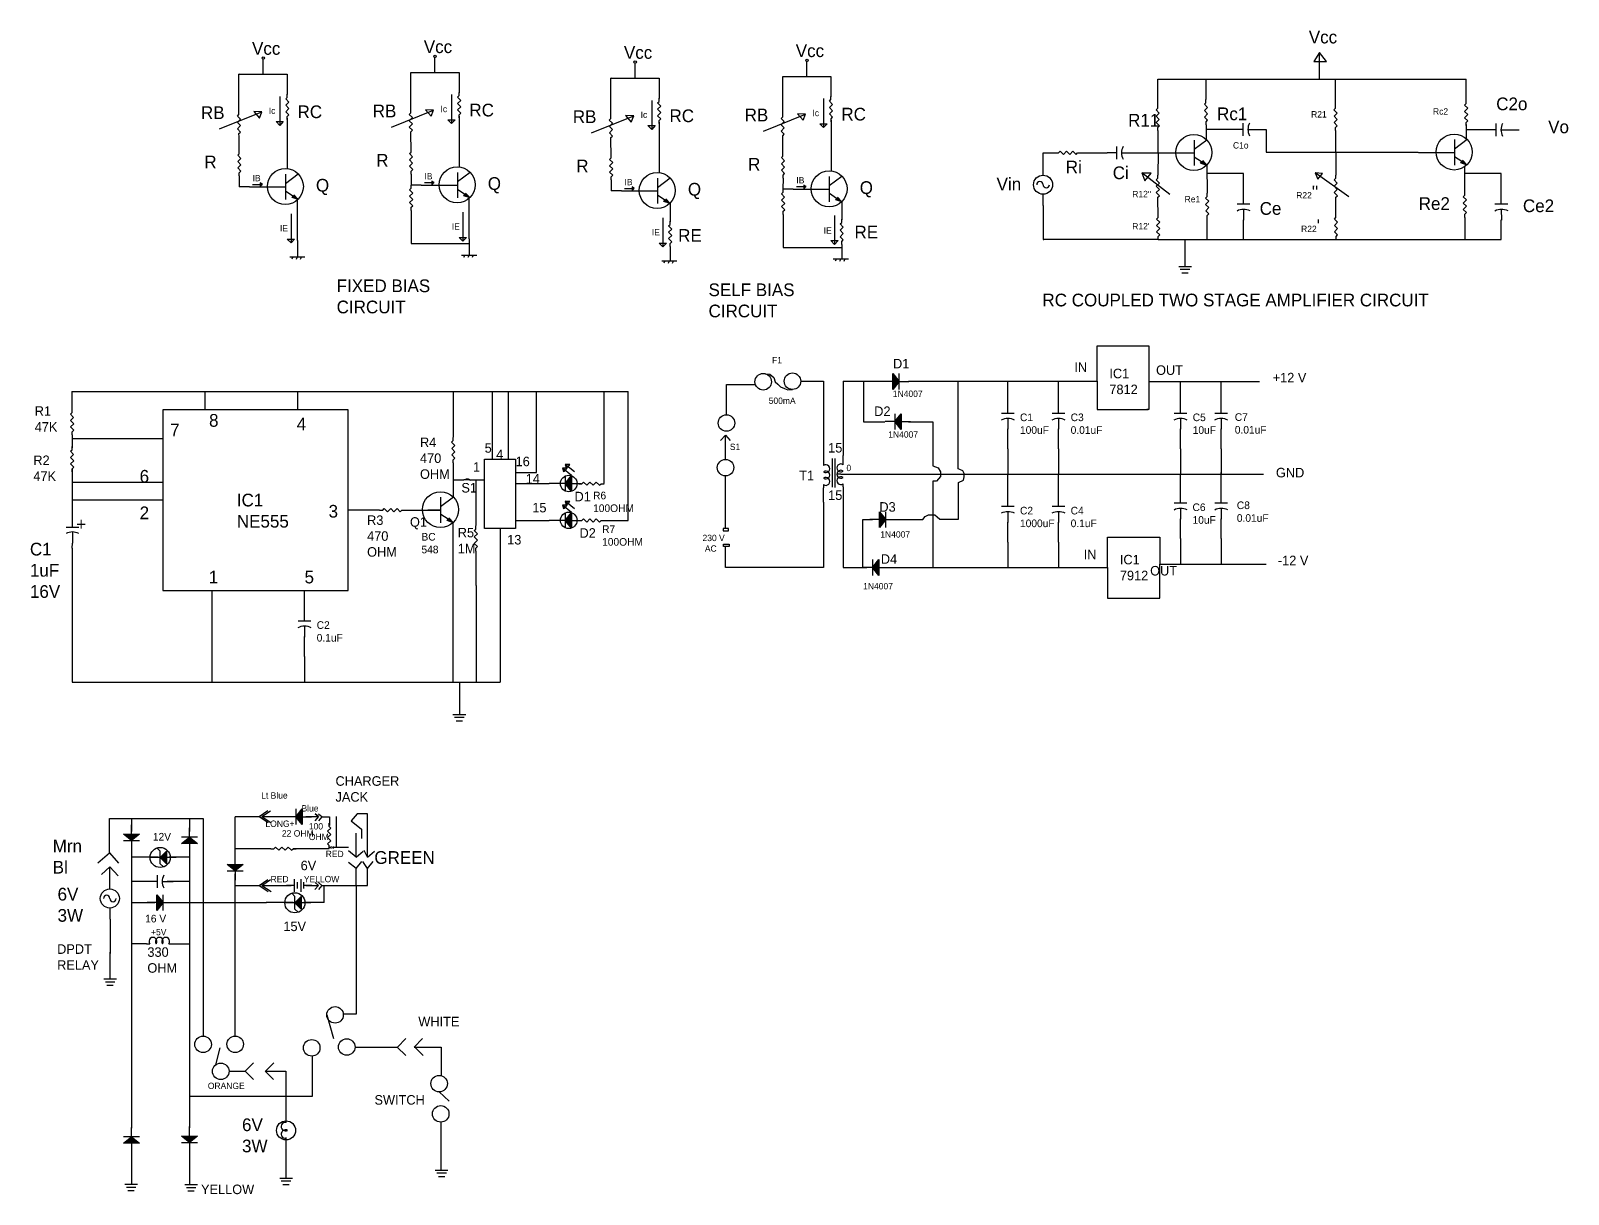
# Model space of a CAD drawing. Header units: inches. Extents: x 70.5 to 114.4, y 6.6 to 26.1.
# Drawn here: x 90.17 to 114.35, y 7.17 to 25.48 of the extents above; entities that cross this region are included whole.
import ezdxf

# ---------------------------------------------------------------- set-up
doc = ezdxf.new("R2010")
doc.units = ezdxf.units.IN
doc.header["$MEASUREMENT"] = 0

# ---------------------------------------------------------------- blocks, each defined once
blk = doc.blocks.new('Resistor')
at = {"color": 7}
blk.add_lwpolyline([(0, 0), (0.05, 0), (0.075, 0.025), (0.125, -0.025), (0.175, 0.025), (0.225, -0.025), (0.275, 0.025), (0.325, -0.025), (0.35, 0), (0.4, 0)], dxfattribs=at)
blk = doc.blocks.new('Capacitor')
at = {"color": 7}
for p, q in [((0.15, 0), (0, 0)), ((0.15, -0.1), (0.15, 0.1)), ((0.225, 0), (0.4, 0))]:
    blk.add_line(p, q, dxfattribs=at)
blk.add_arc((0.4375, 0), 0.2125, 151.9275, 208.0725, dxfattribs=at)
blk = doc.blocks.new('Transistor - NPN')
at = {"color": 7}
for p, q in [((0, 0), (0.199999, 0)), ((0.199999, 0.2), (0.199999, -0.2)), ((0.399999, 0.2), (0.199999, 0.05)), ((0.316132, -0.145536), (0.201153, -0.069033)), ((0.302516, -0.166503), (0.316132, -0.145536)), ((0.399999, -0.2), (0.302516, -0.166503)), ((0.329748, -0.124569), (0.399999, -0.2))]:
    blk.add_line(p, q, dxfattribs=at)
blk.add_solid([(0.302516, -0.166503), (0.399999, -0.2), (0.329748, -0.124569)], dxfattribs=at)
blk = doc.blocks.new('Ground')
at = {"color": 7}
for p, q in [((-0.1, 0), (0.1, 0)), ((0.075, -0.05), (-0.075, -0.05)), ((-0.05, -0.1), (0.05, -0.1))]:
    blk.add_line(p, q, dxfattribs=at)
blk = doc.blocks.new('Diode')
at = {"color": 7}
for p, q in [((0.15, 0), (0, 0)), ((0.15, 0.125), (0.25, 0)), ((0.15, -0.125), (0.15, 0.125)), ((0.25, 0), (0.15, -0.125)), ((0.25, -0.125), (0.25, 0.125)), ((0.25, 0), (0.4, 0))]:
    blk.add_line(p, q, dxfattribs=at)
blk.add_solid([(0.15, -0.125), (0.25, 0), (0.15, 0.125)], dxfattribs=at)
blk = doc.blocks.new('Inductor')
at = {"color": 7}
for p, q in [((0, 0), (0.05, 0)), ((0.35, 0), (0.4, 0))]:
    blk.add_line(p, q, dxfattribs=at)
for centre in [(0.1, 0.0375), (0.2, 0.0375), (0.3, 0.0375)]:
    blk.add_arc(centre, 0.0625, 323.1301, 216.8699, dxfattribs=at)
blk = doc.blocks.new('Diode - Zener')
at = {"color": 7}
for p, q in [((0, 0), (0.15, 0)), ((0.15, 0.100001), (0.25, 0)), ((0.15, 0), (0.15, 0.100001)), ((0.25, 0), (0.15, -0.099999)), ((0.15, -0.099999), (0.15, 0)), ((0.2, 0.150001), (0.25, 0.100001)), ((0.25, 0.100001), (0.25, -0.099999)), ((0.25, 0), (0.4, 0)), ((0.25, -0.099999), (0.3, -0.149999))]:
    blk.add_line(p, q, dxfattribs=at)
blk.add_solid([(0.15, -0.099999), (0.25, 0), (0.15, 0.100001)], dxfattribs=at)
blk = doc.blocks.new('Battery')
at = {"color": 7}
for p, q in [((0, 0), (0.125, 0)), ((0.125, 0.05), (0.125, -0.05)), ((0.175, -0.1), (0.175, 0.1)), ((0.225, 0.05), (0.225, -0.05)), ((0.275, -0.1), (0.275, 0.1)), ((0.275, 0), (0.4, 0))]:
    blk.add_line(p, q, dxfattribs=at)
blk = doc.blocks.new('Lamp - Incandescent')
at = {"color": 7}
for p, q in [((0, 0), (0.075, 0)), ((0.325, 0), (0.4, 0))]:
    blk.add_line(p, q, dxfattribs=at)
blk.add_circle((0.2, 0), 0.15, dxfattribs=at)
for centre, radius, start, end in [((0.141667, 0.008333), 0.067185, 330.2551, 187.125), ((0.258088, 0.009558), 0.067591, 351.8699, 210.75)]:
    blk.add_arc(centre, radius, start, end, dxfattribs=at)

msp = doc.modelspace()

# ---------------------------------------------------------------- linework, layer by layer
for p, q in [((93.821, 24.795), (93.821, 25.029)), ((96.524, 24.821), (96.524, 25.056)), ((99.671, 24.731), (99.671, 24.966)), ((102.374, 24.758), (102.374, 24.993)), ((110.437, 25.137), (110.35, 24.995)), ((110.35, 24.995), (110.546, 24.995)), ((110.437, 24.717), (110.437, 25.137)), ((110.546, 24.995), (110.437, 25.137)), ((110.546, 24.995), (110.546, 24.995)), ((93.44, 24.209), (93.44, 24.795)), ((93.442, 24.795), (93.44, 24.795)), ((93.44, 24.795), (93.44, 24.795)), ((93.442, 24.795), (94.2, 24.795)), ((94.2, 24.795), (94.2, 24.472)), ((96.143, 24.236), (96.143, 24.821)), ((96.145, 24.821), (96.143, 24.821)), ((96.143, 24.821), (96.143, 24.821)), ((96.145, 24.821), (96.902, 24.821)), ((96.902, 24.821), (96.902, 24.498)), ((99.291, 24.146), (99.291, 24.731)), ((99.293, 24.731), (99.291, 24.731)), ((99.291, 24.731), (99.291, 24.731)), ((99.293, 24.731), (100.05, 24.731)), ((100.05, 24.731), (100.05, 24.409)), ((101.993, 24.173), (101.993, 24.758)), ((101.996, 24.758), (101.993, 24.758)), ((101.993, 24.758), (101.993, 24.758)), ((101.996, 24.758), (102.753, 24.758)), ((102.753, 24.758), (102.753, 24.435)), ((107.892, 24.306), (107.892, 24.717)), ((107.892, 24.717), (108.65, 24.717)), ((108.65, 24.717), (108.65, 24.394)), ((108.65, 24.717), (112.225, 24.717)), ((110.691, 24.306), (110.691, 24.717)), ((112.225, 24.717), (112.744, 24.717)), ((112.744, 24.384), (112.744, 24.717)), ((94.082, 24.445), (94.082, 23.989)), ((96.785, 24.472), (96.785, 24.016)), ((93.135, 23.934), (93.8, 24.203)), ((93.8, 24.203), (93.673, 24.206)), ((93.673, 24.206), (93.761, 24.104)), ((93.761, 24.104), (93.8, 24.203)), ((95.838, 23.961), (96.503, 24.229)), ((96.503, 24.229), (96.376, 24.233)), ((96.376, 24.233), (96.463, 24.131)), ((96.463, 24.131), (96.503, 24.229)), ((99.933, 24.382), (99.933, 23.926)), ((102.636, 24.409), (102.636, 23.953)), ((94.082, 23.989), (94.023, 24.049)), ((94.023, 24.049), (94.137, 24.049)), ((94.137, 24.049), (94.082, 23.989)), ((94.201, 24.104), (94.2, 23.307)), ((96.785, 24.016), (96.726, 24.076)), ((96.726, 24.076), (96.84, 24.076)), ((96.84, 24.076), (96.785, 24.016)), ((96.904, 24.131), (96.903, 23.334)), ((98.986, 23.871), (99.65, 24.139)), ((99.65, 24.139), (99.523, 24.143)), ((99.523, 24.143), (99.611, 24.041)), ((99.611, 24.041), (99.65, 24.139)), ((99.933, 23.926), (99.874, 23.986)), ((99.874, 23.986), (99.988, 23.986)), ((99.988, 23.986), (99.933, 23.926)), ((100.051, 24.041), (100.051, 23.244)), ((101.689, 23.897), (102.353, 24.166)), ((102.353, 24.166), (102.226, 24.17)), ((102.226, 24.17), (102.314, 24.068)), ((102.314, 24.068), (102.353, 24.166)), ((102.636, 23.953), (102.576, 24.013)), ((102.576, 24.013), (102.691, 24.013)), ((102.691, 24.013), (102.636, 23.953)), ((102.754, 24.068), (102.754, 23.271)), ((108.652, 23.995), (108.652, 23.828)), ((112.745, 24.001), (112.746, 23.834)), ((93.444, 23.593), (93.441, 23.809)), ((96.147, 23.619), (96.144, 23.836)), ((99.295, 23.529), (99.292, 23.746)), ((101.998, 23.556), (101.994, 23.773)), ((107.892, 23.906), (107.892, 23.556)), ((109.086, 23.925), (108.652, 23.925)), ((108.652, 23.828), (108.652, 23.771)), ((109.486, 23.925), (109.598, 23.925)), ((109.598, 23.925), (109.598, 23.567)), ((110.691, 23.906), (110.691, 23.556)), ((113.067, 23.918), (112.746, 23.917)), ((112.746, 23.834), (112.746, 23.777)), ((113.467, 23.92), (113.579, 23.92)), ((106.089, 23.554), (106.283, 23.556)), ((106.089, 23.205), (106.089, 23.554)), ((106.683, 23.556), (107.096, 23.556)), ((107.496, 23.556), (107.776, 23.556)), ((107.776, 23.556), (107.898, 23.556)), ((107.898, 23.556), (107.893, 23.206)), ((107.898, 23.556), (108.465, 23.556)), ((109.598, 23.567), (111.987, 23.567)), ((110.696, 23.556), (110.692, 23.206)), ((111.992, 23.562), (112.559, 23.562)), ((96.148, 23.219), (96.148, 23.047)), ((108.081, 22.902), (107.644, 23.244)), ((107.644, 23.244), (107.692, 23.116)), ((107.787, 23.234), (107.657, 23.234)), ((107.692, 23.116), (107.787, 23.234)), ((108.665, 23.358), (108.671, 22.919)), ((109.241, 23.231), (108.667, 23.231)), ((109.241, 22.896), (109.241, 23.231)), ((110.899, 22.864), (110.367, 23.241)), ((110.367, 23.241), (110.409, 23.141)), ((110.483, 23.232), (110.367, 23.241)), ((110.409, 23.141), (110.483, 23.232)), ((112.722, 22.94), (112.722, 23.35)), ((113.297, 23.231), (112.722, 23.231)), ((113.297, 22.896), (113.297, 23.231)), ((93.446, 23.193), (93.445, 23.02)), ((93.532, 23.019), (93.445, 23.02)), ((93.606, 23.019), (93.458, 23.019)), ((93.606, 23.019), (94.173, 23.019)), ((93.655, 23.06), (93.808, 23.06)), ((93.808, 23.06), (93.773, 23.085)), ((93.773, 23.085), (93.773, 23.019)), ((93.773, 23.019), (93.804, 23.063)), ((96.235, 23.046), (96.148, 23.047)), ((96.309, 23.046), (96.161, 23.046)), ((96.309, 23.046), (96.876, 23.046)), ((96.358, 23.087), (96.511, 23.087)), ((96.511, 23.087), (96.476, 23.112)), ((96.476, 23.112), (96.476, 23.046)), ((96.476, 23.046), (96.507, 23.09)), ((99.296, 23.129), (99.295, 22.957)), ((99.505, 22.997), (99.659, 22.997)), ((99.659, 22.997), (99.624, 23.022)), ((99.624, 23.022), (99.624, 22.956)), ((99.624, 22.956), (99.655, 23)), ((101.999, 23.156), (101.998, 22.984)), ((102.085, 22.983), (101.998, 22.984)), ((102.159, 22.983), (102.011, 22.983)), ((102.159, 22.983), (102.726, 22.983)), ((102.208, 23.024), (102.361, 23.024)), ((102.361, 23.024), (102.326, 23.049)), ((102.326, 23.049), (102.326, 22.983)), ((102.326, 22.983), (102.358, 23.026)), ((94.36, 22.276), (94.36, 22.843)), ((97.063, 22.302), (97.063, 22.87)), ((99.382, 22.956), (99.295, 22.957)), ((99.456, 22.956), (99.308, 22.956)), ((99.456, 22.956), (100.023, 22.956)), ((100.223, 22.758), (100.223, 22.472)), ((102.922, 22.789), (102.922, 22.503)), ((106.093, 22.73), (106.093, 22.905)), ((107.898, 22.59), (107.894, 22.806)), ((110.696, 22.59), (110.693, 22.806)), ((94.259, 22.595), (94.259, 22.139)), ((96.15, 22.649), (96.15, 22.132)), ((96.962, 22.622), (96.962, 22.166)), ((100.109, 22.532), (100.109, 22.076)), ((102, 22.586), (102, 22.069)), ((102.81, 22.572), (102.81, 22.115)), ((106.093, 22.73), (106.093, 22.19)), ((108.672, 22.19), (108.672, 22.52)), ((109.241, 22.19), (109.241, 22.503)), ((112.722, 22.54), (112.722, 22.19)), ((113.297, 22.19), (113.297, 22.503)), ((94.36, 22.176), (94.36, 22.309)), ((97.062, 22.203), (97.063, 22.336)), ((94.259, 22.139), (94.2, 22.199)), ((94.2, 22.199), (94.314, 22.199)), ((94.314, 22.199), (94.259, 22.139)), ((94.36, 22.178), (94.36, 21.921)), ((96.15, 22.132), (97.063, 22.132)), ((96.962, 22.166), (96.902, 22.226)), ((96.902, 22.226), (97.017, 22.226)), ((97.017, 22.226), (96.962, 22.166)), ((97.063, 22.205), (97.063, 21.948)), ((100.109, 22.076), (100.05, 22.136)), ((100.05, 22.136), (100.164, 22.136)), ((100.164, 22.136), (100.109, 22.076)), ((100.223, 22.081), (100.223, 21.858)), ((102, 22.069), (102.913, 22.069)), ((102.81, 22.115), (102.751, 22.176)), ((102.751, 22.176), (102.865, 22.176)), ((102.865, 22.176), (102.81, 22.115)), ((102.922, 22.112), (102.922, 21.889)), ((106.093, 22.19), (106.103, 22.19)), ((107.899, 22.19), (106.103, 22.19)), ((107.899, 22.19), (108.672, 22.19)), ((108.322, 21.768), (108.322, 22.19)), ((108.672, 22.19), (109.241, 22.19)), ((109.241, 22.19), (112.768, 22.19)), ((112.768, 22.19), (113.297, 22.19)), ((94.24, 21.921), (94.478, 21.921)), ((94.29, 21.921), (94.272, 21.881)), ((94.358, 21.92), (94.34, 21.88)), ((94.424, 21.92), (94.405, 21.88)), ((96.943, 21.948), (97.181, 21.948)), ((96.993, 21.948), (96.974, 21.908)), ((97.061, 21.946), (97.042, 21.907)), ((97.126, 21.946), (97.108, 21.907)), ((100.09, 21.858), (100.329, 21.858)), ((100.141, 21.858), (100.122, 21.818)), ((100.208, 21.857), (100.19, 21.817)), ((100.274, 21.857), (100.255, 21.817)), ((102.789, 21.889), (103.028, 21.889)), ((102.839, 21.889), (102.821, 21.849)), ((102.907, 21.887), (102.889, 21.848)), ((102.973, 21.887), (102.954, 21.848)), ((106.939, 19.962), (106.939, 20.517)), ((106.939, 20.517), (107.755, 20.517)), ((107.755, 20.517), (107.755, 19.958)), ((101.718, 20.081), (101.793, 20.074)), ((101.793, 20.074), (101.822, 20.049)), ((101.109, 19.434), (101.109, 19.912)), ((101.109, 19.912), (101.557, 19.912)), ((101.822, 20.049), (101.852, 20.022)), ((101.852, 20.022), (101.875, 19.954)), ((101.875, 19.954), (101.916, 19.915)), ((101.916, 19.915), (101.958, 19.875)), ((101.958, 19.875), (102.02, 19.849)), ((102.02, 19.849), (102.075, 19.826)), ((102.075, 19.826), (102.147, 19.832)), ((102.277, 19.962), (102.635, 19.962)), ((102.635, 19.962), (102.635, 18.68)), ((102.945, 19.962), (102.945, 18.794)), ((102.945, 19.962), (103.587, 19.962)), ((103.266, 19.959), (103.266, 19.325)), ((103.974, 19.962), (106.939, 19.962)), ((104.751, 18.584), (104.751, 19.962)), ((105.536, 19.941), (105.536, 19.962)), ((105.536, 19.606), (105.536, 19.941)), ((106.333, 19.941), (106.333, 19.962)), ((106.333, 19.606), (106.333, 19.941)), ((106.939, 19.962), (106.939, 19.516)), ((107.755, 19.958), (109.495, 19.958)), ((107.755, 19.958), (107.755, 19.516)), ((108.253, 19.941), (108.253, 19.958)), ((108.253, 19.606), (108.253, 19.941)), ((108.889, 19.941), (108.889, 19.958)), ((108.889, 19.606), (108.889, 19.941)), ((90.813, 19.802), (99.564, 19.802)), ((90.813, 19.802), (90.813, 19.51)), ((92.907, 19.513), (92.907, 19.802)), ((94.366, 19.513), (94.366, 19.802)), ((96.813, 19.105), (96.813, 19.802)), ((97.431, 18.736), (97.431, 19.802)), ((97.682, 18.736), (97.682, 19.802)), ((98.12, 18.528), (98.12, 19.802)), ((99.186, 18.351), (99.186, 19.802)), ((99.564, 17.77), (99.564, 19.802)), ((92.241, 19.513), (92.241, 16.669)), ((93.573, 19.513), (92.241, 19.513)), ((95.159, 19.513), (93.573, 19.513)), ((95.159, 16.669), (95.159, 19.513)), ((106.939, 19.516), (107.742, 19.516)), ((107.742, 19.516), (107.72, 19.516)), ((107.755, 19.516), (107.742, 19.516)), ((90.816, 19.118), (90.816, 18.915)), ((101.016, 19.028), (101.094, 19.115)), ((101.094, 18.732), (101.094, 19.115)), ((101.094, 19.115), (101.169, 19.028)), ((103.266, 19.325), (103.601, 19.325)), ((103.97, 19.325), (104.355, 19.325)), ((104.355, 19.325), (104.355, 18.631)), ((105.536, 18.899), (105.536, 19.213)), ((106.332, 18.899), (106.332, 19.213)), ((108.252, 18.899), (108.252, 19.213)), ((108.889, 18.899), (108.889, 19.213)), ((92.241, 19.056), (90.816, 19.056)), ((96.811, 19.052), (96.813, 19.105)), ((105.536, 18.899), (105.536, 18.498)), ((106.332, 18.899), (106.332, 18.498)), ((108.252, 18.899), (108.252, 18.498)), ((108.889, 18.899), (108.889, 18.498)), ((96.813, 18.136), (96.813, 18.68)), ((97.305, 18.408), (97.305, 18.736)), ((97.305, 18.736), (97.792, 18.736)), ((97.792, 18.736), (97.792, 17.643)), ((98.719, 18.535), (98.573, 18.652)), ((98.573, 18.652), (98.619, 18.615)), ((98.647, 18.652), (98.573, 18.652)), ((98.573, 18.652), (98.589, 18.598)), ((98.619, 18.615), (98.647, 18.652)), ((102.771, 18.747), (102.771, 18.293)), ((102.812, 18.744), (102.812, 18.289)), ((102.945, 18.698), (102.945, 18.794)), ((104.355, 18.631), (104.44, 18.599)), ((90.816, 18.586), (90.816, 17.807)), ((96.813, 18.408), (96.979, 18.408)), ((96.977, 18.406), (96.977, 18.408)), ((96.979, 18.406), (96.977, 18.406)), ((96.979, 18.408), (96.979, 18.406)), ((96.98, 18.415), (97.073, 18.415)), ((97.012, 18.415), (97.012, 18.425)), ((97.012, 18.425), (97.052, 18.425)), ((97.052, 18.425), (97.052, 18.415)), ((97.072, 18.408), (97.305, 18.408)), ((97.072, 18.408), (97.072, 18.408)), ((97.072, 18.408), (97.072, 18.406)), ((97.072, 18.406), (97.075, 18.406)), ((97.075, 18.406), (97.075, 18.408)), ((97.169, 17.714), (97.169, 18.41)), ((97.305, 17.643), (97.305, 18.408)), ((97.792, 18.528), (98.12, 18.528)), ((98.673, 18.477), (98.527, 18.593)), ((98.527, 18.593), (98.573, 18.557)), ((98.601, 18.593), (98.527, 18.593)), ((98.527, 18.593), (98.543, 18.54)), ((98.543, 18.54), (98.573, 18.557)), ((98.573, 18.557), (98.601, 18.593)), ((98.589, 18.598), (98.619, 18.615)), ((101.094, 17.645), (101.094, 18.472)), ((102.908, 18.498), (102.845, 18.498)), ((102.908, 18.498), (109.558, 18.498)), ((104.415, 18.389), (104.357, 18.389)), ((104.357, 18.389), (104.357, 17.03)), ((104.476, 18.461), (104.415, 18.389)), ((104.44, 18.599), (104.476, 18.537)), ((104.476, 18.537), (104.476, 18.537)), ((104.476, 18.537), (104.476, 18.461)), ((104.78, 18.572), (104.751, 18.584)), ((104.761, 18.367), (104.835, 18.404)), ((104.826, 18.552), (104.78, 18.572)), ((104.85, 18.508), (104.826, 18.552)), ((104.835, 18.404), (104.85, 18.46)), ((104.85, 18.46), (104.85, 18.508)), ((105.536, 18.474), (105.536, 18.498)), ((105.536, 18.139), (105.536, 18.474)), ((106.333, 18.474), (106.333, 18.498)), ((106.333, 18.139), (106.333, 18.474)), ((108.25, 18.191), (108.25, 18.498)), ((108.889, 18.191), (108.889, 18.527)), ((92.241, 18.366), (90.816, 18.366)), ((97.792, 18.351), (98.319, 18.351)), ((98.423, 18.352), (98.319, 18.351)), ((102.635, 18.057), (102.635, 18.286)), ((102.945, 18.298), (102.945, 17.03)), ((104.761, 17.791), (104.761, 18.367)), ((92.241, 18.091), (90.816, 18.091)), ((95.652, 17.932), (95.159, 17.932)), ((96.046, 17.935), (96.613, 17.935)), ((98.673, 17.898), (98.527, 18.014)), ((98.527, 18.014), (98.573, 17.977)), ((98.601, 18.014), (98.527, 18.014)), ((98.527, 18.014), (98.543, 17.961)), ((98.543, 17.961), (98.573, 17.977)), ((98.719, 17.956), (98.573, 18.073)), ((98.573, 18.073), (98.619, 18.036)), ((98.647, 18.072), (98.573, 18.072)), ((98.573, 18.072), (98.589, 18.019)), ((98.573, 17.977), (98.601, 18.014)), ((98.589, 18.019), (98.619, 18.036)), ((98.619, 18.036), (98.647, 18.072)), ((102.635, 18.057), (102.635, 17.03)), ((96.807, 17.739), (96.807, 15.229)), ((97.167, 17.661), (97.169, 17.714)), ((97.792, 17.771), (98.319, 17.771)), ((98.423, 17.773), (98.319, 17.771)), ((99.186, 17.77), (99.564, 17.77)), ((103.256, 17.03), (103.256, 17.786)), ((103.256, 17.786), (103.404, 17.786)), ((103.669, 17.786), (104.2, 17.786)), ((104.2, 17.786), (104.234, 17.831)), ((104.234, 17.831), (104.288, 17.862)), ((104.288, 17.862), (104.332, 17.862)), ((104.332, 17.862), (104.384, 17.862)), ((104.384, 17.862), (104.424, 17.828)), ((104.424, 17.828), (104.466, 17.793)), ((104.466, 17.793), (104.761, 17.791)), ((105.536, 17.432), (105.536, 17.746)), ((106.332, 17.432), (106.332, 17.746)), ((108.249, 17.485), (108.249, 17.798)), ((108.889, 17.485), (108.889, 17.798)), ((90.816, 17.333), (90.82, 17.415)), ((97.792, 17.643), (97.305, 17.643)), ((97.548, 17.643), (97.548, 15.229)), ((101.094, 17.645), (101.056, 17.645)), ((101.056, 17.645), (101.056, 17.607)), ((101.056, 17.607), (101.143, 17.607)), ((101.143, 17.645), (101.094, 17.645)), ((101.143, 17.607), (101.143, 17.645)), ((105.536, 17.432), (105.536, 17.03)), ((106.332, 17.432), (106.332, 17.03)), ((107.104, 17.03), (107.104, 17.509)), ((107.104, 17.509), (107.927, 17.509)), ((107.927, 17.509), (107.927, 17.083)), ((108.249, 17.485), (108.249, 17.083)), ((108.889, 17.485), (108.889, 17.083)), ((90.816, 17.333), (90.816, 15.229)), ((97.169, 16.745), (97.169, 17.289)), ((101.064, 17.398), (101.151, 17.398)), ((101.064, 17.361), (101.064, 17.398)), ((101.102, 17.361), (101.064, 17.361)), ((101.094, 17.03), (101.094, 17.361)), ((101.151, 17.36), (101.102, 17.361)), ((101.151, 17.398), (101.151, 17.36)), ((102.635, 17.03), (101.094, 17.03)), ((102.945, 17.03), (103.317, 17.03)), ((103.61, 17.03), (107.104, 17.03)), ((107.104, 17.03), (107.104, 16.548)), ((107.926, 16.548), (107.926, 17.083)), ((107.927, 17.083), (109.042, 17.083)), ((109.042, 17.083), (109.596, 17.083)), ((97.169, 16.745), (97.169, 15.229)), ((92.241, 16.669), (95.159, 16.669)), ((93.012, 16.669), (93.012, 15.229)), ((94.472, 16.337), (94.472, 16.672)), ((107.104, 16.548), (107.926, 16.548)), ((94.472, 15.63), (94.472, 15.944)), ((94.472, 15.63), (94.472, 15.229)), ((90.816, 15.229), (97.548, 15.229)), ((96.907, 15.229), (96.907, 14.719)), ((91.402, 12.541), (91.402, 13.08)), ((91.402, 13.08), (92.876, 13.08)), ((91.75, 13.08), (91.75, 12.877)), ((92.663, 13.082), (92.663, 12.878)), ((92.876, 13.08), (92.876, 9.657)), ((93.381, 13.113), (93.759, 13.113)), ((93.381, 12.435), (93.381, 13.108)), ((93.759, 13.113), (93.895, 13.205)), ((93.759, 13.113), (93.902, 13.017)), ((93.802, 13.111), (93.938, 13.203)), ((93.802, 13.111), (93.945, 13.015)), ((93.802, 13.111), (94.063, 13.111)), ((94.063, 13.111), (94.261, 13.111)), ((94.492, 13.11), (94.69, 13.11)), ((94.69, 13.11), (94.635, 13.046)), ((94.69, 13.11), (94.638, 13.155)), ((94.638, 13.155), (94.69, 13.11)), ((94.744, 13.109), (94.689, 13.045)), ((94.69, 13.155), (94.742, 13.11)), ((94.744, 13.109), (94.862, 13.109)), ((94.862, 13.105), (94.862, 12.971)), ((94.97, 13.111), (94.97, 12.626)), ((95.299, 13.155), (95.207, 13.043)), ((95.463, 13.155), (95.299, 13.155)), ((95.463, 12.471), (95.463, 13.155)), ((95.207, 13.043), (95.367, 12.911)), ((95.286, 12.471), (95.286, 12.851)), ((95.367, 12.911), (95.367, 12.767)), ((91.75, 12.712), (91.75, 8.21)), ((92.663, 12.713), (92.663, 8.212)), ((93.941, 12.606), (93.381, 12.606)), ((94.86, 12.605), (94.291, 12.605)), ((94.882, 12.626), (94.86, 12.626)), ((94.882, 12.626), (94.895, 12.639)), ((94.882, 12.627), (94.897, 12.612)), ((94.912, 12.626), (94.925, 12.639)), ((94.965, 12.626), (94.912, 12.626)), ((94.912, 12.626), (94.927, 12.61)), ((95.161, 12.626), (94.965, 12.626)), ((91.222, 12.383), (91.402, 12.541)), ((91.402, 12.541), (91.545, 12.377)), ((92.172, 12.471), (91.75, 12.471)), ((92.663, 12.471), (92.343, 12.471)), ((95.283, 12.475), (95.163, 12.57)), ((95.285, 12.295), (95.164, 12.39)), ((95.286, 12.471), (95.393, 12.567)), ((95.286, 12.294), (95.372, 12.403)), ((95.463, 12.294), (95.389, 12.406)), ((95.463, 12.471), (95.41, 12.575)), ((95.463, 12.471), (95.57, 12.567)), ((95.463, 12.294), (95.55, 12.403)), ((91.409, 12.32), (91.28, 12.2)), ((91.409, 11.972), (91.409, 12.32)), ((91.409, 12.32), (91.54, 12.18)), ((91.54, 12.18), (91.409, 12.32)), ((93.381, 9.658), (93.381, 12.21)), ((93.759, 12.029), (93.895, 12.122)), ((93.802, 12.028), (93.938, 12.12)), ((95.286, 12.026), (95.286, 12.294)), ((95.463, 12.026), (95.463, 12.294)), ((92.134, 12.09), (91.75, 12.09)), ((92.663, 12.09), (92.312, 12.09)), ((93.381, 12.029), (93.759, 12.029)), ((93.759, 12.029), (93.902, 11.933)), ((93.802, 12.028), (93.945, 11.932)), ((93.802, 12.028), (94.063, 12.028)), ((94.063, 12.028), (94.261, 12.028)), ((94.492, 12.027), (94.69, 12.027)), ((94.69, 12.027), (94.635, 11.963)), ((94.69, 12.027), (94.638, 12.072)), ((94.638, 12.072), (94.69, 12.027)), ((94.744, 12.026), (94.689, 11.962)), ((94.69, 12.072), (94.742, 12.027)), ((94.744, 12.026), (94.862, 12.026)), ((94.782, 11.758), (94.782, 12.026)), ((94.862, 12.026), (95.463, 12.026)), ((95.286, 12.026), (95.286, 10.943)), ((91.413, 11.496), (91.413, 11.672)), ((91.75, 11.76), (92.115, 11.76)), ((92.396, 11.757), (93.874, 11.757)), ((94.291, 11.758), (93.869, 11.758)), ((94.782, 11.758), (94.462, 11.758)), ((91.413, 11.496), (91.413, 10.956)), ((91.414, 10.557), (91.414, 10.979)), ((91.75, 11.121), (91.75, 11.121)), ((91.988, 11.11), (91.75, 11.11)), ((92.344, 11.11), (92.663, 11.11)), ((95.286, 10.943), (95.286, 10.003)), ((94.822, 9.991), (94.925, 9.62)), ((95.286, 10.003), (95.081, 10.003)), ((93.077, 9.207), (93.145, 9.474)), ((95.266, 9.485), (95.933, 9.485)), ((95.931, 9.483), (96.063, 9.353)), ((95.933, 9.485), (96.065, 9.618)), ((96.196, 9.485), (96.328, 9.618)), ((96.196, 9.485), (96.622, 9.485)), ((96.205, 9.483), (96.336, 9.353)), ((96.622, 9.485), (96.622, 9.029)), ((93.537, 9.103), (93.67, 9.237)), ((93.858, 9.103), (93.99, 9.237)), ((94.595, 8.712), (94.595, 9.344)), ((93.284, 9.103), (93.537, 9.103)), ((93.537, 9.103), (93.669, 8.973)), ((93.851, 9.103), (93.983, 8.972)), ((93.858, 9.103), (94.178, 9.103)), ((94.178, 9.103), (94.178, 8.31)), ((92.663, 8.712), (94.595, 8.712)), ((96.589, 8.779), (96.749, 8.634)), ((96.614, 8.303), (96.614, 7.551)), ((94.178, 8.062), (94.178, 7.426)), ((91.75, 7.85), (91.75, 7.324)), ((92.663, 7.852), (92.663, 7.326))]:
    msp.add_line(p, q)
for centre, radius in [((93.822, 25.048), 0.0192), ((96.525, 25.075), 0.0192), ((99.673, 24.985), 0.0192), ((102.376, 25.012), 0.0192), ((108.461, 23.562), 0.283), ((112.555, 23.569), 0.283), ((94.17, 23.026), 0.283), ((96.872, 23.053), 0.283), ((100.02, 22.963), 0.283), ((102.723, 22.99), 0.283), ((101.687, 19.954), 0.13), ((102.147, 19.962), 0.13), ((101.109, 19.304), 0.13), ((101.094, 18.602), 0.13), ((98.628, 18.352), 0.13), ((96.61, 17.941), 0.283), ((98.628, 17.773), 0.13), ((92.201, 12.468), 0.158), ((94.32, 11.755), 0.158), ((94.952, 9.991), 0.13), ((92.876, 9.527), 0.13), ((93.381, 9.528), 0.13), ((94.585, 9.472), 0.13), ((95.136, 9.485), 0.13), ((93.154, 9.103), 0.13), ((96.589, 8.909), 0.13), ((96.614, 8.433), 0.13)]:
    msp.add_circle(centre, radius)
at = {"color": 7}
for centre in [(106.089, 23.055), (91.409, 11.822)]:
    msp.add_circle(centre, 0.15, dxfattribs=at)
for centre, start, end in [((106.039, 23.055), 0, 180), ((106.139, 23.055), 180, 0), ((91.359, 11.822), 0, 180), ((91.459, 11.822), 180, 0)]:
    msp.add_arc(centre, 0.05, start, end, dxfattribs=at)

# ---------------------------------------------------------------- block references
at = {"xscale": -1}
for name, p, rotation in [('Resistor', (94.201, 24.079), 270.1570172129354), ('Resistor', (96.904, 24.106), 270.1570172129354), ('Resistor', (102.754, 24.043), 270.1570172129354), ('Resistor', (93.441, 23.809), 270.1570172129354), ('Resistor', (96.144, 23.836), 270.1570172129354), ('Resistor', (100.051, 24.016), 270.1570172129354), ('Resistor', (107.893, 23.907), 270.1570172129354), ('Resistor', (108.652, 23.995), 270.1570172129354), ('Resistor', (110.691, 23.907), 270.1570172129354), ('Resistor', (112.745, 23.984), 270.1570172129354), ('Resistor', (99.292, 23.746), 270.1570172129354), ('Resistor', (101.994, 23.773), 270.1570172129354), ('Resistor', (93.446, 23.193), 270.1570172129354), ('Resistor', (96.148, 23.219), 270.1570172129354), ('Resistor', (99.296, 23.129), 270.1570172129354), ('Resistor', (101.999, 23.156), 270.1570172129354), ('Resistor', (96.15, 22.649), 270.1570172129354), ('Resistor', (102, 22.586), 270.1570172129354), ('Resistor', (107.894, 22.806), 270.1570172129354), ('Resistor', (110.693, 22.806), 270.1570172129354), ('Resistor', (108.672, 22.519), 270.1570172129354), ('Capacitor', (109.241, 22.896), 90.09450503576174), ('Resistor', (112.723, 22.541), 270.1570172129354), ('Capacitor', (113.297, 22.896), 90.09450503576174), ('Resistor', (102.922, 22.112), 270.1570172129354), ('Resistor', (107.899, 22.19), 270.1570172129354), ('Resistor', (110.697, 22.19), 270.1570172129354), ('Resistor', (100.224, 22.081), 270.1570172129354), ('Capacitor', (105.536, 19.606), 90.09450503576174), ('Capacitor', (106.332, 19.606), 90.09450503576174), ('Capacitor', (108.252, 19.606), 90.09450503576174), ('Capacitor', (108.889, 19.606), 90.09450503576174), ('Resistor', (90.816, 19.118), 270.1570172129354), ('Resistor', (90.816, 18.535), 270.1570172129354), ('Resistor', (96.812, 18.677), 270.1570172129354), ('Capacitor', (105.536, 18.139), 90.09450503576174), ('Capacitor', (106.332, 18.139), 90.09450503576174), ('Capacitor', (108.25, 18.191), 90.09450503576174), ('Capacitor', (108.889, 18.191), 90.09450503576174), ('Resistor', (97.168, 17.286), 270.1570172129354), ('Capacitor', (94.472, 16.337), 90.09450503576174)]:
    msp.add_blockref(name, p, dxfattribs=dict(at, rotation=rotation))
for name, p in [('Capacitor', (109.086, 23.925)), ('Capacitor', (113.067, 23.92)), ('Transistor - NPN', (108.265, 23.558)), ('Transistor - NPN', (112.359, 23.564)), ('Resistor', (106.283, 23.556)), ('Capacitor', (107.097, 23.556)), ('Transistor - NPN', (93.973, 23.021)), ('Transistor - NPN', (96.676, 23.048)), ('Transistor - NPN', (99.823, 22.958)), ('Transistor - NPN', (102.526, 22.985)), ('Ground', (108.322, 21.768)), ('Diode', (103.576, 19.959)), ('Resistor', (98.786, 18.349)), ('Resistor', (95.652, 17.932)), ('Transistor - NPN', (96.413, 17.936)), ('Diode', (103.364, 17.784)), ('Resistor', (98.786, 17.77)), ('Ground', (96.907, 14.719)), ('Resistor', (93.941, 12.606)), ('Capacitor', (92.007, 12.088)), ('Diode', (91.996, 11.757)), ('Inductor', (91.988, 11.11)), ('Ground', (91.414, 10.557)), ('Ground', (96.628, 7.549)), ('Ground', (91.744, 7.326)), ('Ground', (92.688, 7.32)), ('Ground', (94.181, 7.423))]:
    msp.add_blockref(name, p)
for name, p, rotation in [('Diode', (104.006, 19.326), 180), ('Inductor', (102.635, 18.686), 270), ('Inductor', (102.945, 18.298), 90), ('Diode', (98.823, 18.352), 180), ('Diode', (98.823, 17.773), 180), ('Capacitor', (90.82, 17.815), 270), ('Diode', (103.656, 17.03), 180), ('Diode', (94.583, 13.109), 180), ('Diode', (91.751, 12.983), 270), ('Diode', (92.663, 12.535), 90), ('Resistor', (94.86, 12.605), 90), ('Diode - Zener', (92.451, 12.468), 180), ('Diode', (93.381, 12.509), 270), ('Battery', (94.586, 12.028), 180), ('Diode - Zener', (94.57, 11.755), 180), ('Diode', (92.664, 8.233), 270), ('Lamp - Incandescent', (94.181, 7.973), 90), ('Diode', (91.75, 7.82), 90)]:
    msp.add_blockref(name, p, dxfattribs=dict(rotation=rotation))

# ---------------------------------------------------------------- texts
at = {"attachment_point": 1}
for s, insert, char_height, width in [('Vcc', (110.269, 25.478), 0.2, 0.56101), ('Vcc', (93.646, 25.299), 0.2, 0.56101), ('Vcc', (96.348, 25.326), 0.2, 0.56101), ('Vcc', (99.496, 25.236), 0.2, 0.56101), ('Vcc', (102.199, 25.263), 0.2, 0.56101), ('C2o', (113.217, 24.427), 0.2, 0.56101), ('RB', (92.842, 24.288), 0.2, 0.56101), ('Ic', (93.909, 24.269), 0.1, 0.56101), ('RC', (94.362, 24.302), 0.2, 0.56101), ('RB', (95.545, 24.315), 0.2, 0.56101), ('Ic', (96.611, 24.296), 0.1, 0.56101), ('RC', (97.065, 24.329), 0.2, 0.56101), ('RB', (98.692, 24.225), 0.2, 0.56101), ('Ic', (99.759, 24.206), 0.1, 0.56101), ('RC', (100.213, 24.239), 0.2, 0.56101), ('RB', (101.395, 24.252), 0.2, 0.56101), ('Ic', (102.462, 24.233), 0.1, 0.56101), ('RC', (102.916, 24.265), 0.2, 0.56101), ('Rc1', (108.826, 24.27), 0.2, 0.56101), ('R21', (110.305, 24.212), 0.1, 0.56101), ('Rc2', (112.222, 24.258), 0.1, 0.56101), ('R11', (107.427, 24.169), 0.2, 0.56101), ('Vo', (114.034, 24.065), 0.2, 0.56101), ('C1o', (109.076, 23.724), 0.1, 0.56101), ('R', (92.896, 23.512), 0.2, 0.56101), ('R', (95.599, 23.539), 0.2, 0.56101), ('R', (101.449, 23.476), 0.2, 0.56101), ('IB', (96.358, 23.237), 0.1, 0.56101), ('R', (98.746, 23.449), 0.2, 0.56101), ('Ri', (106.446, 23.433), 0.2, 0.56101), ('Ci', (107.185, 23.342), 0.2, 0.21), ('IB', (93.655, 23.21), 0.1, 0.56101), ('Q', (94.651, 23.146), 0.2, 0.56101), ('Q', (97.354, 23.173), 0.2, 0.56101), ('IB', (99.505, 23.147), 0.1, 0.56101), ('Q', (100.502, 23.083), 0.2, 0.56101), ('IB', (102.208, 23.174), 0.1, 0.56101), ('Q', (103.205, 23.109), 0.2, 0.56101), ('Vin', (105.358, 23.164), 0.2, 0.56101), ("{\\H0.5x;R22}''", (110.071, 23.038), 0.2, 0.56101), ("R12''", (107.492, 22.958), 0.1, 0.56101), ('Re1', (108.316, 22.877), 0.1, 0.56101), ('Ce', (109.496, 22.781), 0.2, 0.56101), ('Re2', (111.998, 22.858), 0.2, 0.56101), ('Ce2', (113.637, 22.823), 0.2, 0.56101), ("{\\H0.5x;R22}'", (110.148, 22.509), 0.2, 0.56101), ('IE', (94.085, 22.419), 0.1, 0.56101), ('IE', (96.788, 22.446), 0.1, 0.56101), ('IE', (99.935, 22.356), 0.1, 0.56101), ('RE', (100.349, 22.356), 0.2, 0.56101), ('IE', (102.638, 22.383), 0.1, 0.56101), ('RE', (103.123, 22.409), 0.2, 0.56101), ("R12'", (107.492, 22.451), 0.1, 0.56101), ('FIXED BIAS CIRCUIT', (94.977, 21.564), 0.2, 1.69489), ('SELF BIAS CIRCUIT', (100.827, 21.501), 0.2, 1.69489), ('RC COUPLED TWO STAGE AMPLIFIER CIRCUIT', (106.079, 21.34), 0.2, 7.91553), ('F1', (101.826, 20.345), 0.1, 0.95999), ('D1', (103.729, 20.314), 0.15, 0.95999), ('IN', (106.581, 20.258), 0.15, 0.95999), ('IC1\\P7812', (107.132, 20.159), 0.15, 0.95999), ('  OUT', (107.755, 20.212), 0.15, 0.95999), ('+12 V', (109.701, 20.094), 0.15, 0.95999), ('500mA', (101.773, 19.705), 0.1, 0.95999), ('1N4007', (103.726, 19.815), 0.1, 0.95999), ('R1\\P47K', (90.228, 19.568), 0.15, 0.93567), ('8', (92.97, 19.446), 0.2, 0.11686), ('4', (94.349, 19.389), 0.2, 0.11686), ('D2', (103.433, 19.565), 0.15, 0.95999), ('C1\\P100uF', (105.726, 19.454), 0.12, 0.95999), ('C3\\P0.01uF', (106.523, 19.454), 0.12, 0.95999), ('C5\\P10uF', (108.443, 19.454), 0.12, 0.95999), ('C7\\P0.01uF', (109.105, 19.458), 0.12, 0.95999), ('7', (92.358, 19.294), 0.2, 0.11686), ('1N4007', (103.654, 19.174), 0.1, 0.95999), ('R4\\P470\\POHM', (96.288, 19.076), 0.15, 0.93567), ('5', (97.305, 18.987), 0.15, 0.93567), (' 4', (97.431, 18.886), 0.15, 0.93567), ('S1', (101.162, 18.98), 0.1, 0.95999), ('15', (102.708, 18.99), 0.15, 0.95999), ('R2\\P47K', (90.206, 18.793), 0.15, 0.93567), ('1', (97.122, 18.688), 0.15, 0.93567), ('16', (97.792, 18.775), 0.15, 0.93567), ('0', (102.996, 18.648), 0.1, 0.95999), ('6', (91.878, 18.566), 0.2, 0.11686), ('14', (97.95, 18.501), 0.15, 0.93567), ('T1', (102.253, 18.554), 0.15, 0.95999), ('GND', (109.752, 18.599), 0.15, 0.95999), ('IC1\\PNE555', (93.407, 18.192), 0.2, 0.11686), ('S1', (96.939, 18.361), 0.15, 0.93567), ('D1', (98.719, 18.222), 0.15, 1.21488), ('R6\\P100OHM', (99.011, 18.224), 0.12, 0.95999), ('15', (102.708, 18.244), 0.15, 0.95999), ('2', (91.878, 17.991), 0.2, 0.11686), ('3', (94.85, 18.016), 0.2, 0.11686), ('15', (98.055, 18.048), 0.15, 0.93567), ('D3', (103.514, 18.059), 0.15, 0.95999), ('C2\\P1000uF', (105.726, 17.986), 0.12, 0.95999), ('C4\\P0.1uF', (106.523, 17.986), 0.12, 0.95999), ('C6\\P10uF', (108.44, 18.039), 0.12, 0.95999), ('C8\\P0.01uF', (109.137, 18.07), 0.12, 0.95999), ('+', (90.88, 17.815), 0.2, 0.33557), ('R3\\P470 OHM', (95.456, 17.851), 0.15, 0.11686), ('Q1', (96.13, 17.822), 0.15, 0.93567), ('R7\\P100OHM', (99.153, 17.694), 0.12, 0.95999), ('C1\\P1uF\\P16V', (90.152, 17.42), 0.2, 0.47518), ('BC\\P548', (96.311, 17.574), 0.12, 0.49621), ('R5\\P1M', (96.882, 17.655), 0.15, 0.93567), ('  13', (97.548, 17.543), 0.15, 0.93567), ('D2', (98.797, 17.649), 0.15, 1.21488), ('230 V\\P AC', (100.732, 17.546), 0.1, 0.95999), ('1N4007', (103.529, 17.602), 0.1, 0.95999), ('D4', (103.537, 17.239), 0.15, 0.95999), ('IN', (106.728, 17.31), 0.15, 0.95999), ('IC1\\P7912', (107.297, 17.23), 0.15, 0.95999), ('-12 V', (109.783, 17.217), 0.15, 0.95999), ('1', (92.966, 16.981), 0.2, 0.11686), ('5', (94.472, 16.981), 0.2, 0.11686), ('  OUT', (107.662, 17.055), 0.15, 0.95999), ('1N4007', (103.259, 16.787), 0.1, 0.95999), ('C2\\P0.1uF', (94.663, 16.185), 0.12, 0.95999), ('CHARGER\\PJACK', (94.959, 13.746), 0.15, 1.04384), ('Lt Blue', (93.79, 13.494), 0.1, 0.51342), (' Blue', (94.387, 13.291), 0.1, 0.51342), ('12V', (92.086, 12.854), 0.12, 0.11496), ('LONG+', (93.857, 13.049), 0.1, 0.51342), ('22 OHM', (94.116, 12.897), 0.1, 0.51342), ('100 OHM', (94.54, 13.008), 0.1, 0.51342), ('Mrn Bl', (90.511, 12.748), 0.2, 0.63015), ('6V', (94.411, 12.417), 0.15, 0.51342), ('RED', (94.805, 12.573), 0.1, 0.51342), ('GREEN', (95.57, 12.567), 0.2, 1.76497), ('RED', (93.938, 12.178), 0.1, 0.51342), ('YELLOW', (94.461, 12.178), 0.1, 0.51342), ('6V\\P3W', (90.587, 11.99), 0.2, 0.51504), ('15V', (94.139, 11.459), 0.15, 0.51342), ('+5V', (92.058, 11.343), 0.1, 0.47375), ('DPDT\\PRELAY', (90.58, 11.101), 0.15, 1.00785), ('330 OHM', (92, 11.054), 0.15, 0.5106), ('WHITE', (96.262, 9.96), 0.15, 1.43261), ('ORANGE', (92.951, 8.924), 0.1, 1.02371), ('SWITCH', (95.572, 8.728), 0.15, 0.9176), ('6V\\P3W', (93.489, 8.361), 0.2, 0.46643), (' YELLOW', (92.788, 7.32), 0.15, 1.38403)]:
    msp.add_mtext(s, dxfattribs=dict(at, insert=insert, char_height=char_height, width=width))
at = {"insert": (91.965, 11.566), "char_height": 0.12, "attachment_point": 1}
msp.add_mtext('16 V', dxfattribs=at)

doc.saveas('drawing.dxf')
